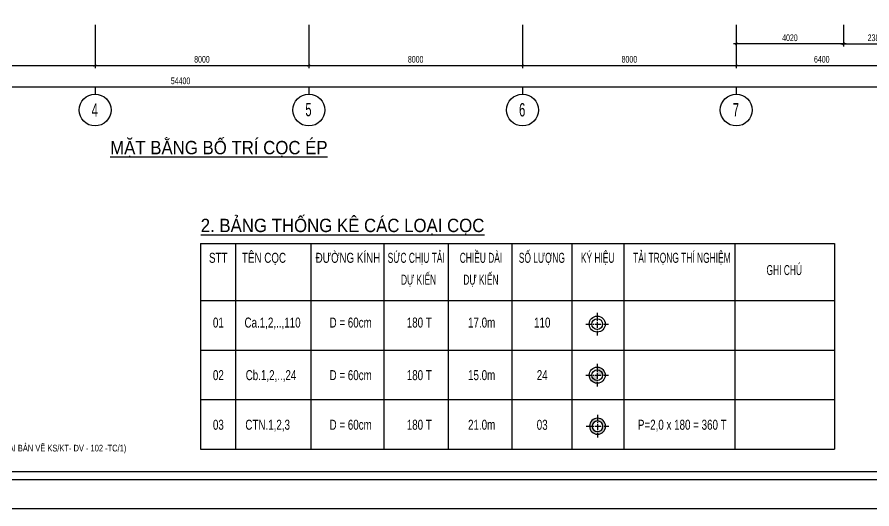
# Model space of a CAD drawing. Header units: millimetres. Extents: x 71 to 1853844, y -14 to 71211.
# Drawn here: x 1802058 to 1834056, y 11811 to 30225 of the extents above; entities that cross this region are included whole.
import ezdxf
from ezdxf.enums import TextEntityAlignment as Align

# ---------------------------------------------------------------- set-up
doc = ezdxf.new("R2010")
doc.units = ezdxf.units.MM
doc.header["$LTSCALE"] = 1000
doc.header["$MEASUREMENT"] = 0
doc.header["$PDMODE"] = 3
doc.linetypes.add('CENTER2', pattern=[1.125, 0.75, -0.125, 0.125, -0.125])
doc.layers.get('0').update_dxf_attribs({"linetype": 'CONTINUOUS'})
doc.layers.get('Defpoints').update_dxf_attribs({"linetype": 'CONTINUOUS'})
for name, color, linetype in [('CDC-KHUNGTEN', 7, 'CONTINUOUS'), ('CDC.01.AXIS', 160, 'CENTER2'), ('CDC.02.DIM', 1, 'CONTINUOUS'), ('CDC.03.BORDER', 3, 'CONTINUOUS'), ('CDC.06.TEXT', 2, 'CONTINUOUS'), ('CDC.10.HATCH', 9, 'CONTINUOUS')]:
    doc.layers.add(name, color=color, linetype=linetype)
doc.layers.add('Hatch1', color=250, linetype='CONTINUOUS', lineweight=5)
doc.styles.add('ARIAL', font='arial.ttf', dxfattribs={"width": 0.6})
doc.dimstyles.new('100', dxfattribs={"dimscale": 100, "dimtxt": 2.5, "dimasz": 1, "dimexe": 1, "dimexo": 0, "dimgap": 1, "dimtad": 1, "dimdec": 0, "dimdsep": 46, "dimtxsty": 'ARIAL', "dimblk": 'ARCHTICK', "dimcen": 1, "dimdle": 1, "dimclrd": 1, "dimclre": 1, "dimclrt": 2, "dimadec": 0, "dimazin": 0, "dimtfac": 0.00072, "dimtdec": 0, "dimtix": 1, "dimtmove": 2, "dimatfit": 3, "dimldrblk": 'ARCHTICK', "dimfxl": 1, "dimtolj": 1, "dimarcsym": 0})

# ---------------------------------------------------------------- blocks, each defined once
blk = doc.blocks.new('1C')
h = blk.add_hatch(color=256)
h.paths.add_polyline_path([(474366, 530078), (474366, 529978, -0.414214), (474566, 529778), (474666, 529778, 0.414214)])
h.paths.add_polyline_path([(474366, 530078, 0.414214), (474066, 529778), (474166, 529778, -0.414214), (474366, 529978)])
h.paths.add_polyline_path([(474166, 529778), (474066, 529778, 0.414214), (474366, 529478), (474366, 529578, -0.414214)])
h.paths.add_polyline_path([(474666, 529778), (474566, 529778, -0.414214), (474366, 529578), (474366, 529478, 0.414214)])
at = {"layer": 'CDC.01.AXIS', "ltscale": 0.3}
for p, q in [((474366, 530204), (474366, 529352)), ((474793, 529778), (473940, 529778))]:
    blk.add_line(p, q, dxfattribs=at)
at = {"layer": 'CDC.06.TEXT', "ltscale": 0.5}
for radius in [300, 200]:
    blk.add_circle((474366, 529778), radius, dxfattribs=at)
blk = doc.blocks.new('_ARCHTICK')
at = {"color": 0, "linetype": 'ByBlock', "const_width": 0.15}
blk.add_lwpolyline([(-0.5, -0.5), (0.5, 0.5)], dxfattribs=at)
blk = doc.blocks.new('*D49')
at = {"layer": 'CDC.02.DIM', "color": 1, "lineweight": -2, "transparency": 16777216}
for p, q in [((1796978, 29930), (1796978, 28315)), ((1804978, 29930), (1804978, 28315)), ((1796878, 28415), (1805078, 28415))]:
    blk.add_line(p, q, dxfattribs=at)
at = {"layer": 'Defpoints', "color": 0, "transparency": 16777216}
for p in [(1796978, 29930), (1804978, 29930), (1804978, 28415)]:
    blk.add_point(p, dxfattribs=at)
at = {"layer": 'CDC.02.DIM', "color": 1, "lineweight": -2, "transparency": 16777216, "xscale": 100, "yscale": 100, "zscale": 100, "rotation": 180}
blk.add_blockref('_ARCHTICK', (1796978, 28415), dxfattribs=at)
at = {"layer": 'CDC.02.DIM', "color": 1, "lineweight": -2, "transparency": 16777216, "xscale": 100, "yscale": 100, "zscale": 100}
blk.add_blockref('_ARCHTICK', (1804978, 28415), dxfattribs=at)
at = {"layer": 'CDC.02.DIM', "color": 2, "transparency": 16777216, "insert": (1800978, 28643), "char_height": 250, "attachment_point": 5, "style": 'ARIAL'}
blk.add_mtext('\\A1;8000', dxfattribs=at)
blk = doc.blocks.new('*D50')
at = {"layer": 'CDC.02.DIM', "color": 1, "lineweight": -2, "transparency": 16777216}
for p, q in [((1804978, 29930), (1804978, 28315)), ((1812978, 29930), (1812978, 28315)), ((1804878, 28415), (1813078, 28415))]:
    blk.add_line(p, q, dxfattribs=at)
at = {"layer": 'Defpoints', "color": 0, "transparency": 16777216}
for p in [(1804978, 29930), (1812978, 29930), (1812978, 28415)]:
    blk.add_point(p, dxfattribs=at)
at = {"layer": 'CDC.02.DIM', "color": 1, "lineweight": -2, "transparency": 16777216, "xscale": 100, "yscale": 100, "zscale": 100, "rotation": 180}
blk.add_blockref('_ARCHTICK', (1804978, 28415), dxfattribs=at)
at = {"layer": 'CDC.02.DIM', "color": 1, "lineweight": -2, "transparency": 16777216, "xscale": 100, "yscale": 100, "zscale": 100}
blk.add_blockref('_ARCHTICK', (1812978, 28415), dxfattribs=at)
at = {"layer": 'CDC.02.DIM', "color": 2, "transparency": 16777216, "insert": (1808978, 28643), "char_height": 250, "attachment_point": 5, "style": 'ARIAL'}
blk.add_mtext('\\A1;8000', dxfattribs=at)
blk = doc.blocks.new('*D51')
at = {"layer": 'CDC.02.DIM', "color": 1, "lineweight": -2, "transparency": 16777216}
for p, q in [((1812978, 29930), (1812978, 28315)), ((1820978, 29930), (1820978, 28315)), ((1812878, 28415), (1821078, 28415))]:
    blk.add_line(p, q, dxfattribs=at)
at = {"layer": 'Defpoints', "color": 0, "transparency": 16777216}
for p in [(1812978, 29930), (1820978, 29930), (1820978, 28415)]:
    blk.add_point(p, dxfattribs=at)
at = {"layer": 'CDC.02.DIM', "color": 1, "lineweight": -2, "transparency": 16777216, "xscale": 100, "yscale": 100, "zscale": 100, "rotation": 180}
blk.add_blockref('_ARCHTICK', (1812978, 28415), dxfattribs=at)
at = {"layer": 'CDC.02.DIM', "color": 1, "lineweight": -2, "transparency": 16777216, "xscale": 100, "yscale": 100, "zscale": 100}
blk.add_blockref('_ARCHTICK', (1820978, 28415), dxfattribs=at)
at = {"layer": 'CDC.02.DIM', "color": 2, "transparency": 16777216, "insert": (1816978, 28643), "char_height": 250, "attachment_point": 5, "style": 'ARIAL'}
blk.add_mtext('\\A1;8000', dxfattribs=at)
blk = doc.blocks.new('*D52')
at = {"layer": 'CDC.02.DIM', "color": 1, "lineweight": -2, "transparency": 16777216}
for p, q in [((1820978, 29930), (1820978, 28315)), ((1828978, 29930), (1828978, 28315)), ((1820878, 28415), (1829078, 28415))]:
    blk.add_line(p, q, dxfattribs=at)
at = {"layer": 'Defpoints', "color": 0, "transparency": 16777216}
for p in [(1820978, 29930), (1828978, 29930), (1828978, 28415)]:
    blk.add_point(p, dxfattribs=at)
at = {"layer": 'CDC.02.DIM', "color": 1, "lineweight": -2, "transparency": 16777216, "xscale": 100, "yscale": 100, "zscale": 100, "rotation": 180}
blk.add_blockref('_ARCHTICK', (1820978, 28415), dxfattribs=at)
at = {"layer": 'CDC.02.DIM', "color": 1, "lineweight": -2, "transparency": 16777216, "xscale": 100, "yscale": 100, "zscale": 100}
blk.add_blockref('_ARCHTICK', (1828978, 28415), dxfattribs=at)
at = {"layer": 'CDC.02.DIM', "color": 2, "transparency": 16777216, "insert": (1824978, 28643), "char_height": 250, "attachment_point": 5, "style": 'ARIAL'}
blk.add_mtext('\\A1;8000', dxfattribs=at)
blk = doc.blocks.new('*D53')
at = {"layer": 'CDC.02.DIM', "color": 1, "lineweight": -2, "transparency": 16777216}
for p, q in [((1828978, 29930), (1828978, 28315)), ((1835379, 29930), (1835379, 28315)), ((1828878, 28415), (1835479, 28415))]:
    blk.add_line(p, q, dxfattribs=at)
at = {"layer": 'Defpoints', "color": 0, "transparency": 16777216}
for p in [(1828978, 29930), (1835379, 29930), (1835379, 28415)]:
    blk.add_point(p, dxfattribs=at)
at = {"layer": 'CDC.02.DIM', "color": 1, "lineweight": -2, "transparency": 16777216, "xscale": 100, "yscale": 100, "zscale": 100, "rotation": 180}
blk.add_blockref('_ARCHTICK', (1828978, 28415), dxfattribs=at)
at = {"layer": 'CDC.02.DIM', "color": 1, "lineweight": -2, "transparency": 16777216, "xscale": 100, "yscale": 100, "zscale": 100}
blk.add_blockref('_ARCHTICK', (1835379, 28415), dxfattribs=at)
at = {"layer": 'CDC.02.DIM', "color": 2, "transparency": 16777216, "insert": (1832178, 28643), "char_height": 250, "attachment_point": 5, "style": 'ARIAL'}
blk.add_mtext('\\A1;6400', dxfattribs=at)
blk = doc.blocks.new('*D54')
at = {"layer": 'CDC.02.DIM', "color": 1, "lineweight": -2, "transparency": 16777216}
for p, q in [((1780978, 29930), (1780978, 27510)), ((1835378, 29930), (1835378, 27510)), ((1780878, 27610), (1835478, 27610))]:
    blk.add_line(p, q, dxfattribs=at)
at = {"layer": 'Defpoints', "color": 0, "transparency": 16777216}
for p in [(1780978, 29930), (1835378, 29930), (1835378, 27610)]:
    blk.add_point(p, dxfattribs=at)
at = {"layer": 'CDC.02.DIM', "color": 1, "lineweight": -2, "transparency": 16777216, "xscale": 100, "yscale": 100, "zscale": 100, "rotation": 180}
blk.add_blockref('_ARCHTICK', (1780978, 27610), dxfattribs=at)
at = {"layer": 'CDC.02.DIM', "color": 1, "lineweight": -2, "transparency": 16777216, "xscale": 100, "yscale": 100, "zscale": 100}
blk.add_blockref('_ARCHTICK', (1835378, 27610), dxfattribs=at)
at = {"layer": 'CDC.02.DIM', "color": 2, "transparency": 16777216, "insert": (1808178, 27837), "char_height": 250, "attachment_point": 5, "style": 'ARIAL'}
blk.add_mtext('\\A1;54400', dxfattribs=at)
blk = doc.blocks.new('*D55')
at = {"layer": 'CDC.02.DIM', "color": 1, "lineweight": -2, "transparency": 16777216}
for p, q in [((1832998, 29930), (1832998, 29121)), ((1835378, 29930), (1835378, 29121)), ((1832898, 29221), (1835478, 29221))]:
    blk.add_line(p, q, dxfattribs=at)
at = {"layer": 'Defpoints', "color": 0, "transparency": 16777216}
for p in [(1832998, 29930), (1835378, 29930), (1835378, 29221)]:
    blk.add_point(p, dxfattribs=at)
at = {"layer": 'CDC.02.DIM', "color": 1, "lineweight": -2, "transparency": 16777216, "xscale": 100, "yscale": 100, "zscale": 100, "rotation": 180}
blk.add_blockref('_ARCHTICK', (1832998, 29221), dxfattribs=at)
at = {"layer": 'CDC.02.DIM', "color": 1, "lineweight": -2, "transparency": 16777216, "xscale": 100, "yscale": 100, "zscale": 100}
blk.add_blockref('_ARCHTICK', (1835378, 29221), dxfattribs=at)
at = {"layer": 'CDC.02.DIM', "color": 2, "transparency": 16777216, "insert": (1834188, 29449), "char_height": 250, "attachment_point": 5, "style": 'ARIAL'}
blk.add_mtext('\\A1;2380', dxfattribs=at)
blk = doc.blocks.new('*D56')
at = {"layer": 'CDC.02.DIM', "color": 1, "lineweight": -2, "transparency": 16777216}
for p, q in [((1828978, 29930), (1828978, 29121)), ((1832998, 29930), (1832998, 29121)), ((1833098, 29221), (1828878, 29221))]:
    blk.add_line(p, q, dxfattribs=at)
at = {"layer": 'Defpoints', "color": 0, "transparency": 16777216}
for p in [(1828978, 29930), (1832998, 29930), (1828978, 29221)]:
    blk.add_point(p, dxfattribs=at)
at = {"layer": 'CDC.02.DIM', "color": 1, "lineweight": -2, "transparency": 16777216, "xscale": 100, "yscale": 100, "zscale": 100, "rotation": 180}
blk.add_blockref('_ARCHTICK', (1828978, 29221), dxfattribs=at)
at = {"layer": 'CDC.02.DIM', "color": 1, "lineweight": -2, "transparency": 16777216, "xscale": 100, "yscale": 100, "zscale": 100}
blk.add_blockref('_ARCHTICK', (1832998, 29221), dxfattribs=at)
at = {"layer": 'CDC.02.DIM', "color": 2, "transparency": 16777216, "insert": (1830988, 29449), "char_height": 250, "attachment_point": 5, "style": 'ARIAL'}
blk.add_mtext('\\A1;4020', dxfattribs=at)
blk = doc.blocks.new('Khung tên chuẩn')
at = {"layer": 'CDC-KHUNGTEN'}
blk.add_lwpolyline([(30654, -246309), (30654, -189709), (-40446, -189709), (-40446, -246309)], close=True, dxfattribs=at)
at = {"layer": 'CDC.10.HATCH', "color": 8}
blk.add_lwpolyline([(-40746, -246609), (38754, -246609), (38754, -189409), (-40746, -189409)], close=True, dxfattribs=at)
at = {"layer": 'Defpoints', "color": 1}
blk.add_lwpolyline([(-44246, -247709), (-44246, -188309), (39854, -188309), (39854, -247709), (-44246, -247709)], close=True, dxfattribs=at)

msp = doc.modelspace()

# ---------------------------------------------------------------- hatches: boundary and pattern name
at = {"layer": 'CDC.02.DIM'}
h = msp.add_hatch(color=256, dxfattribs=at)
h.paths.add_polyline_path([(1823774.9, 16618.2, -0.4142136), (1823574.9, 16818.2), (1823474.9, 16818.2, 0.4142136), (1823774.9, 16518.2)])
h.paths.add_polyline_path([(1823774.9, 16818.2), (1823574.9, 16818.2, 0.4142136), (1823774.9, 16618.2)], flags=17)
h.paths.add_polyline_path([(1823774.9, 17018.2), (1823774.9, 16818.2), (1823974.9, 16818.2, 0.4142136)])
h.paths.add_polyline_path([(1823774.9, 17118.2), (1823774.9, 17018.2, -0.4142136), (1823974.9, 16818.2), (1824074.9, 16818.2, 0.4142136)])

# ---------------------------------------------------------------- linework, layer by layer
at = {"layer": 'CDC.01.AXIS', "ltscale": 0.3}
for p, q in [((1823774.9, 19157.3), (1823774.9, 18304.3)), ((1823348.4, 18730.8), (1824201.4, 18730.8)), ((1823774.9, 17244.7), (1823774.9, 16391.8)), ((1823348.4, 16818.2), (1824201.4, 16818.2))]:
    msp.add_line(p, q, dxfattribs=at)
at = {"layer": 'CDC.02.DIM'}
for p, q in [((1804978.2, 27609.8), (1804978.2, 27341.8)), ((1812978.2, 27609.8), (1812978.2, 27341.8)), ((1820978.2, 27609.8), (1820978.2, 27341.8)), ((1828978.2, 27609.8), (1828978.2, 27341.8))]:
    msp.add_line(p, q, dxfattribs=at)
for centre in [(1804978.2, 26745.2), (1812978.2, 26745.2), (1820978.2, 26745.2), (1828978.2, 26745.2)]:
    msp.add_circle(centre, 596.6, dxfattribs=at)
at = {"layer": 'CDC.03.BORDER'}
for p, q in [((1808924.4, 21744.5), (1832654.8, 21744.5)), ((1808924.4, 21744.5), (1808924.4, 14050.2)), ((1810237.8, 21744.5), (1810237.8, 14050.2)), ((1813053, 21744.5), (1813053, 14050.2)), ((1815785.5, 21744.5), (1815785.5, 14050.2)), ((1818192.6, 21744.5), (1818192.6, 14050.2)), ((1820577.9, 21744.5), (1820577.9, 14050.2)), ((1822819.5, 21744.5), (1822819.5, 14050.2)), ((1824775.9, 21744.5), (1824775.9, 14050.2)), ((1828928.7, 21744.5), (1828928.7, 14050.2)), ((1832654.8, 21744.5), (1832654.8, 14050.2)), ((1808924.4, 19608.8), (1832654.8, 19608.8)), ((1808924.4, 17755.9), (1832654.8, 17755.9)), ((1808924.4, 15903), (1832654.8, 15903)), ((1808924.4, 14050.2), (1832654.8, 14050.2))]:
    msp.add_line(p, q, dxfattribs=at)
at = {"layer": 'CDC.06.TEXT', "ltscale": 0.5}
for centre, radius in [((1823774.9, 18730.8), 300), ((1823774.9, 18730.8), 200), ((1823774.9, 16818.2), 300), ((1823774.9, 16818.2), 200)]:
    msp.add_circle(centre, radius, dxfattribs=at)

# ---------------------------------------------------------------- block references
at = {"layer": 'CDC.06.TEXT', "xscale": -1}
msp.add_blockref('1C', (2298153.2, -514872.2), dxfattribs=at)
at = {"layer": 'Hatch1'}
msp.add_blockref('Khung tên chuẩn', (1813989.7, 259519.8), dxfattribs=at)

# ---------------------------------------------------------------- texts
at = {"layer": 'CDC.06.TEXT', "style": 'ARIAL', "width": 0.6}
for s, p in [('4', (1804849.2, 26499)), ('5', (1812849.2, 26514.4)), ('6', (1820849.2, 26505.5)), ('7', (1828849.2, 26505.5))]:
    msp.add_text(s, height=500, dxfattribs=at).set_placement(p)
at = {"layer": 'CDC.06.TEXT', "style": 'ARIAL'}
for s, height, width, p in [('%%UMẶT BẰNG BỐ TRÍ CỌC ÉP', 500, 0.9, (1809611.2, 25338.8)), ('%%U2. BẢNG THỐNG KÊ CÁC LOẠI CỌC', 500, 0.9, (1814241, 22425.3)), ('TÊN CỌC', 375, 0.7, (1811300.6, 21212.4)), ('ĐƯỜNG KÍNH', 375, 0.7, (1814442.8, 21212.4)), ('SỨC CHỊU TẢI', 375, 0.6, (1816998.6, 21212.4)), ('CHIỀU DÀI', 375, 0.6, (1819422, 21212.4)), ('SỐ LƯỢNG', 375, 0.6, (1821702.5, 21212.4)), ('KÝ HIỆU', 375, 0.6, (1823790.1, 21212.4)), ('TẢI TRỌNG THÍ NGHIỆM', 375, 0.6, (1826943.6, 21212.4)), ('STT', 375, 0.7, (1809588, 21212.4)), ('GHI CHÚ', 375, 0.6, (1830775.2, 20754)), ('DỰ KIẾN', 375, 0.6, (1817086.7, 20394)), ('DỰ KIẾN', 375, 0.6, (1819422, 20394)), ('01', 375, 0.7, (1809592.9, 18788)), ('Ca.1,2,..,110', 375, 0.7, (1811620.7, 18788)), ('D = 60cm', 375, 0.7, (1814544.3, 18788)), ('180 T', 375, 0.7, (1817113, 18788)), ('17.0m', 375, 0.7, (1819448.2, 18788)), ('110', 375, 0.7, (1821715.9, 18788)), ('02', 375, 0.7, (1809592.9, 16819.6)), ('Cb.1,2,..,24', 375, 0.7, (1811563.2, 16819.6)), ('D = 60cm', 375, 0.7, (1814544.3, 16819.6)), ('180 T', 375, 0.7, (1817113, 16819.6)), ('15.0m', 375, 0.7, (1819448.2, 16819.6)), ('24', 375, 0.7, (1821715.9, 16819.6)), ('03', 375, 0.7, (1809592.9, 14962.3)), ('CTN.1,2,3', 375, 0.7, (1811437.7, 14962.3)), ('D = 60cm', 375, 0.7, (1814544.3, 14962.3)), ('180 T', 375, 0.7, (1817113, 14962.3)), ('21.0m', 375, 0.7, (1819448.2, 14962.3)), ('03', 375, 0.7, (1821713.8, 14960.4)), ('P=2,0 x 180 = 360 T', 375, 0.7, (1826958, 14962.3))]:
    msp.add_text(s, height=height, dxfattribs=dict(at, width=width)).set_placement(p, align=Align.MIDDLE_CENTER)
at = {"layer": 'CDC.06.TEXT', "style": 'ARIAL', "width": 0.7}
msp.add_text('11. TỌA ĐỘ CÁC CỌC ĐANG ĐƯỢC XÁC ĐỊNH THEO HỆ TỌA ĐỘ GIẢ ĐỊNH XOY (XEM CHI TIẾT TẠI HỒ SƠ KIẾN TRÚC, TẠI BẢN VẼ KS/KT- DV - 102 -TC/1)', height=250, dxfattribs=at).set_placement((1785667.5, 14087.1), align=Align.MIDDLE_LEFT)

# ---------------------------------------------------------------- dimensions: what is measured, and where the dimension line sits
at = {"layer": 'CDC.02.DIM'}
for base, p1, p2, picture, middle in [((1835377.6, 27609.8), (1780977.6, 29929.7), (1835377.6, 29929.7), '*D54', (1808177.6, 27837.4)), ((1804978.2, 28415.4), (1796978.2, 29929.7), (1804978.2, 29929.7), '*D49', (1800978.2, 28643.1)), ((1812978.2, 28415.4), (1804978.2, 29929.7), (1812978.2, 29929.7), '*D50', (1808978.2, 28643.1)), ((1820978.2, 28415.4), (1812978.2, 29929.7), (1820978.2, 29929.7), '*D51', (1816978.2, 28643.1)), ((1828978.2, 28415.4), (1820978.2, 29929.7), (1828978.2, 29929.7), '*D52', (1824978.2, 28643.1)), ((1835378.6, 28415.4), (1828978.2, 29929.7), (1835378.6, 29929.7), '*D53', (1832178.4, 28643.1)), ((1828978.2, 29221.1), (1832998.5, 29929.7), (1828978.2, 29929.7), '*D56', (1830988.3, 29448.7)), ((1835378.2, 29221.1), (1832998.5, 29929.7), (1835378.2, 29929.7), '*D55', (1834188.3, 29448.8))]:
    dim = msp.add_linear_dim(base=base, p1=p1, p2=p2, dimstyle='100', dxfattribs=at)
    dim.commit()
    dim.dimension.update_dxf_attribs({"geometry": picture, "text_midpoint": middle})

doc.saveas('drawing.dxf')
